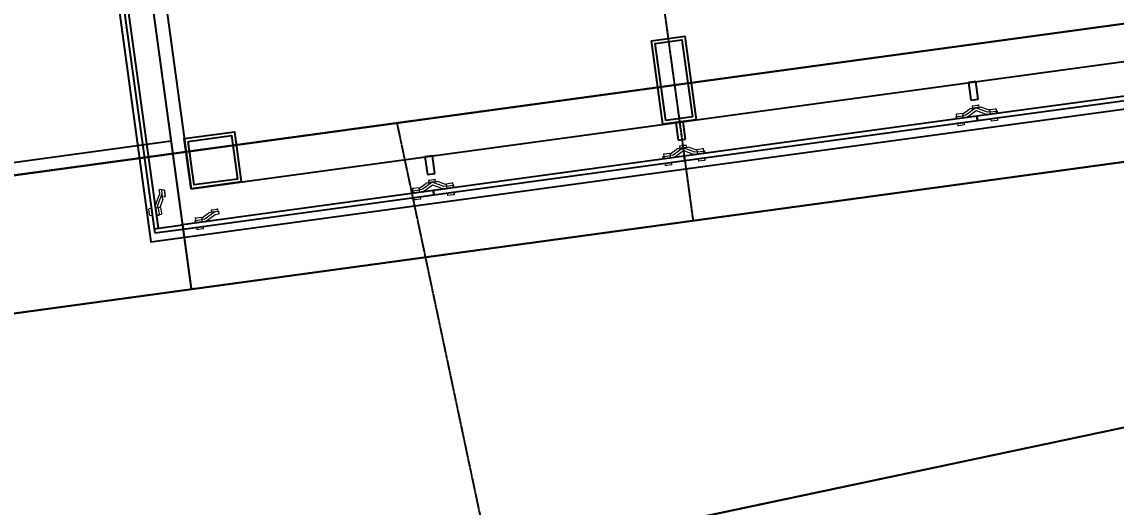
# Model space of a CAD drawing. Header units: millimetres. Extents: x 11669738 to 11859441, y -6222081 to -6069093.
# Drawn here: x 11682359 to 11688841, y -6113067 to -6110190 of the extents above; entities that cross this region are included whole.
import ezdxf

# ---------------------------------------------------------------- set-up
doc = ezdxf.new("R2010")
doc.units = ezdxf.units.MM
doc.linetypes.add('E-RG-1F$0$$0$DOTE', pattern=[2.42, 2, -0.2, 0.02, -0.2])
for name, color, linetype in [('A—轴线、尺寸', 1, 'Continuous'), ('A—门窗', 135, 'Continuous'), ('轴线100', 1, 'Continuous')]:
    doc.layers.add(name, color=color, linetype=linetype)
doc.layers.add('E2-RI-4F$0$A-GLAZ', color=6, linetype='Continuous', lineweight=5)
doc.styles.add('ARIAL', font='SIMYOU.TTF', dxfattribs={"width": 0.9})
doc.dimstyles.new('200', dxfattribs={"dimscale": 200, "dimtxt": 2.5, "dimasz": 2, "dimexe": 1, "dimexo": 1, "dimgap": 0.8, "dimtad": 1, "dimdec": 0, "dimdsep": 46, "dimtxsty": 'ARIAL', "dimblk1": 'ARCHTICK', "dimblk2": 'ARCHTICK', "dimsah": 1, "dimcen": -0.9, "dimdle": 1, "dimclrd": 256, "dimclre": 256, "dimclrt": 40, "dimaunit": 1, "dimadec": 0, "dimazin": 0, "dimtfac": 0.35, "dimtdec": 0, "dimtix": 1, "dimtmove": 2, "dimatfit": 3, "dimldrblk": 'ARCHTICK', "dimfxl": 0, "dimtvp": 0.8, "dimtolj": 1, "dimtzin": 0, "dimarcsym": 0})
doc.dimstyles.new('副本 100', dxfattribs={"dimscale": 100, "dimtxt": 2.5, "dimasz": 2, "dimexe": 1, "dimexo": 1, "dimgap": 0.8, "dimtad": 1, "dimdec": 0, "dimdsep": 46, "dimtxsty": 'ARIAL', "dimblk1": 'ARCHTICK', "dimblk2": 'ARCHTICK', "dimsah": 1, "dimcen": -0.9, "dimdle": 1, "dimclrd": 256, "dimclre": 256, "dimclrt": 40, "dimaunit": 1, "dimadec": 0, "dimazin": 0, "dimtfac": 0.35, "dimtdec": 0, "dimtix": 1, "dimtmove": 2, "dimatfit": 3, "dimldrblk": 'ARCHTICK', "dimfxl": 0, "dimtvp": 0.8, "dimtolj": 1, "dimtzin": 0, "dimarcsym": 0})

# ---------------------------------------------------------------- blocks, each defined once
blk = doc.blocks.new('_ArchTick')
at = {"color": 0, "linetype": 'ByBlock', "const_width": 0.4}
blk.add_lwpolyline([(-0.5, -0.5), (0.5, 0.5)], dxfattribs=at)
blk = doc.blocks.new('*D170')
at = {"layer": 'A—轴线、尺寸', "linetype": 'ByBlock', "lineweight": -2}
blk.add_line((11680261.7, -6112193.5), (11675664.4, -6112827.4), dxfattribs=at)
blk.add_arc((11710508, -6108023), 34973.3, 187.85083, 191.95265, dxfattribs=at)
at = {"layer": 'Defpoints', "color": 0, "linetype": 'ByBlock'}
for p in [(11707696.4, -6108410.6), (11706162.6, -6108942.8), (11680459.8, -6112166.2), (11675986.4, -6113625.4), (11674819, -6115578.1)]:
    blk.add_point(p, dxfattribs=at)
at = {"layer": 'A—轴线、尺寸', "linetype": 'ByBlock', "lineweight": -2, "yscale": 400, "zscale": 400}
for p, xscale, rotation in [((11675862.6, -6112800.1), 400.0000000000001, 97.85083486028405), ((11676293, -6115266), 400, 281.9526484755137)]:
    blk.add_blockref('_ArchTick', p, dxfattribs=dict(at, xscale=xscale, rotation=rotation))
at = {"layer": 'A—轴线、尺寸', "color": 40, "linetype": 'ByBlock', "insert": (11676459.6, -6113966.4), "char_height": 500, "attachment_point": 5, "rotation": 279.90174, "style": 'ARIAL'}
blk.add_mtext('\\A1;4°', dxfattribs=at)
blk = doc.blocks.new('*D342')
at = {"layer": 'Defpoints', "color": 0, "linetype": 'ByBlock'}
for p in [(11707140.8, -6108524.5), (11705607, -6109056.7), (11679691.3, -6112276.5), (11676978.9, -6113463.7), (11675012, -6115533.5)]:
    blk.add_point(p, dxfattribs=at)
at = {"layer": '轴线100', "linetype": 'ByBlock', "lineweight": -2}
blk.add_line((11679592.2, -6112290), (11676760.6, -6112677.1), dxfattribs=at)
blk.add_arc((11709907.4, -6108146.4), 33355.1, 187.78334, 191.95265, dxfattribs=at)
at = {"layer": '轴线100', "linetype": 'ByBlock', "lineweight": -2, "xscale": 200, "yscale": 200, "zscale": 200}
for p, rotation in [((11676859.7, -6112663.5), 97.78334124777794), ((11677275.5, -6115054.3), 281.9526484755114)]:
    blk.add_blockref('_ArchTick', p, dxfattribs=dict(at, rotation=rotation))
at = {"layer": '轴线100', "color": 40, "linetype": 'ByBlock', "insert": (11677247.8, -6113827.6), "char_height": 250, "attachment_point": 5, "rotation": 279.86799, "style": 'ARIAL'}
blk.add_mtext('\\A1;4°', dxfattribs=at)

msp = doc.modelspace()

# ---------------------------------------------------------------- linework, layer by layer
at = {"layer": 'A—轴线、尺寸', "linetype": 'ByBlock'}
for p, q in [((11679433.1, -6083031.5, 0), (11683361.9, -6111775, 0)), ((11785883.7, -6096944.9, 0), (11680724.7, -6111318.7, 0)), ((11679691.3, -6112276.8, 0), (11707140.8, -6108524.8, 0)), ((11705607, -6109057, 0), (11675013.4, -6115533.5, 0)), ((11683242, -6110897.8, 0), (11674454.6, -6112099, 0))]:
    msp.add_line(p, q, dxfattribs=at)
at = {"layer": 'A—门窗'}
for p, q in [((11682928.4, -6109854.5), (11683141.9, -6111416.5)), ((11683167, -6111413.1), (11682953.5, -6109851)), ((11689749.9, -6110513.3), (11688016, -6110750.3)), ((11688019.5, -6110775.5), (11689753.4, -6110538.5)), ((11688016, -6110750.3), (11686282.2, -6110987.3)), ((11686285.6, -6111012.5), (11688019.5, -6110775.5)), ((11688019.5, -6110775.5), (11688016, -6110750.3)), ((11688016, -6110750.3), (11688019.5, -6110775.5)), ((11686276.2, -6110781.3), (11686232.6, -6110787.2)), ((11686232.6, -6110787.2), (11686246.8, -6110891.3)), ((11686290.4, -6110885.3), (11686276.2, -6110781.3)), ((11686246.8, -6110891.3), (11686290.4, -6110885.3)), ((11686282.2, -6110987.3), (11684796, -6111190.4)), ((11684799.4, -6111215.6), (11686285.6, -6111012.5)), ((11686285.6, -6111012.5), (11686282.2, -6110987.3)), ((11686282.2, -6110987.3), (11686285.6, -6111012.5)), ((11684796, -6111190.4), (11683309.8, -6111393.6)), ((11683313.2, -6111418.7), (11684799.4, -6111215.6)), ((11684796, -6111190.4), (11684799.4, -6111215.6)), ((11684799.4, -6111215.6), (11684796, -6111190.4)), ((11683141.9, -6111416.5), (11683309.8, -6111393.6)), ((11683141.9, -6111416.5), (11683167, -6111413.1)), ((11683141.9, -6111416.5), (11683145.3, -6111441.7)), ((11683145.3, -6111441.7), (11683313.2, -6111418.7)), ((11683309.8, -6111393.6), (11683313.2, -6111418.7))]:
    msp.add_line(p, q, dxfattribs=at)
at = {"layer": 'A—门窗', "extrusion": (0, 0, -1)}
for p, q in [((11688010.1, -6110544.1), (11687966.5, -6110550)), ((11687966.5, -6110550), (11687980.7, -6110654.2)), ((11688024.3, -6110648.2), (11688010.1, -6110544.1)), ((11687980.7, -6110654.2), (11688024.3, -6110648.2)), ((11684790, -6110984.2), (11684746.4, -6110990.2)), ((11684746.4, -6110990.2), (11684760.6, -6111094.3)), ((11684804.2, -6111088.4), (11684790, -6110984.2)), ((11684760.6, -6111094.3), (11684804.2, -6111088.4))]:
    msp.add_line(p, q, dxfattribs=at)
at = {"layer": 'A—门窗'}
msp.add_lwpolyline([(11680833.5, -6094750.3), (11683122.3, -6111495.3), (11702888.2, -6108793.6)], dxfattribs=at)
at = {"layer": 'A—门窗', "elevation": 0}
for points in [[(11681148.4, -6094990.2), (11683361.3, -6111179.5), (11700224.5, -6108874.5)], [(11686155.3, -6110797.6), (11686087.6, -6110302.2), (11686285.7, -6110275.1), (11686353.5, -6110770.5), (11686155.3, -6110797.6)]]:
    msp.add_lwpolyline(points, dxfattribs=at)
for points in [[(11686172.4, -6110775.1), (11686110.1, -6110319.3), (11686268.6, -6110297.6), (11686330.9, -6110753.4)], [(11683320.7, -6110882.5), (11683617.9, -6110841.8), (11683658.5, -6111139.1), (11683361.3, -6111179.7)], [(11683343.2, -6110899.6), (11683600.8, -6110864.4), (11683636, -6111122), (11683378.4, -6111157.2)]]:
    msp.add_lwpolyline(points, close=True, dxfattribs=at)
at = {"layer": 'E2-RI-4F$0$A-GLAZ', "color": 8}
for p, q in [((11687933.2, -6110735.5), (11687974.2, -6110705.5)), ((11687933.2, -6110735.5), (11687974.2, -6110705.5)), ((11688009.3, -6110700.8), (11687949.9, -6110744.1)), ((11688009.3, -6110700.8), (11687949.9, -6110744.1)), ((11688009.3, -6110700.8), (11687974.2, -6110705.5)), ((11688009.3, -6110700.8), (11687974.2, -6110705.5)), ((11687991.8, -6110703.2), (11687974.2, -6110705.5)), ((11687991.8, -6110703.2), (11687974.2, -6110705.5)), ((11687984.5, -6110704.1), (11687985, -6110708.1)), ((11687984.5, -6110704.1), (11687985, -6110708.1)), ((11687984.5, -6110704.1), (11687985, -6110708.1)), ((11687984.5, -6110704.1), (11687985, -6110708.1)), ((11687987.4, -6110688.6), (11688021.2, -6110684)), ((11687987.4, -6110688.6), (11688021.2, -6110684)), ((11687987.4, -6110688.6), (11688021.2, -6110684)), ((11687987.4, -6110688.6), (11688021.2, -6110684)), ((11687987.4, -6110688.6), (11687993.2, -6110687.8)), ((11687987.4, -6110688.6), (11687993.2, -6110687.8)), ((11687987.4, -6110688.6), (11687993.2, -6110687.8)), ((11687987.4, -6110688.6), (11687993.2, -6110687.8)), ((11687987.4, -6110688.6), (11687989.5, -6110703.5)), ((11687987.4, -6110688.6), (11687989.5, -6110703.5)), ((11687987.4, -6110688.6), (11687989.5, -6110703.5)), ((11687987.4, -6110688.6), (11687989.5, -6110703.5)), ((11687987.4, -6110688.6), (11687989.5, -6110703.5)), ((11687987.4, -6110688.6), (11687989.5, -6110703.5)), ((11687987.4, -6110688.6), (11687989.5, -6110703.5)), ((11687987.4, -6110688.6), (11687989.5, -6110703.5)), ((11688009.3, -6110700.8), (11687991.8, -6110703.2)), ((11688009.3, -6110700.8), (11687991.8, -6110703.2)), ((11687993.2, -6110687.8), (11688027.1, -6110683.2)), ((11687993.2, -6110687.8), (11688027.1, -6110683.2)), ((11687993.2, -6110687.8), (11688027.1, -6110683.2)), ((11687993.2, -6110687.8), (11688027.1, -6110683.2)), ((11688044.3, -6110696), (11688009.3, -6110700.8)), ((11688044.3, -6110696), (11688009.3, -6110700.8)), ((11688026.8, -6110698.4), (11688009.3, -6110700.8)), ((11688026.8, -6110698.4), (11688009.3, -6110700.8)), ((11688078, -6110726.6), (11688009.3, -6110700.8)), ((11688078, -6110726.6), (11688009.3, -6110700.8)), ((11688021.2, -6110684), (11688027.1, -6110683.2)), ((11688021.2, -6110684), (11688027.1, -6110683.2)), ((11688021.2, -6110684), (11688027.1, -6110683.2)), ((11688021.2, -6110684), (11688027.1, -6110683.2)), ((11688044.3, -6110696), (11688026.8, -6110698.4)), ((11688044.3, -6110696), (11688026.8, -6110698.4)), ((11688029.1, -6110698), (11688027.1, -6110683.2)), ((11688029.1, -6110698), (11688027.1, -6110683.2)), ((11688029.1, -6110698), (11688027.1, -6110683.2)), ((11688029.1, -6110698), (11688027.1, -6110683.2)), ((11688029.1, -6110698), (11688027.1, -6110683.2)), ((11688029.1, -6110698), (11688027.1, -6110683.2)), ((11688029.1, -6110698), (11688027.1, -6110683.2)), ((11688029.1, -6110698), (11688027.1, -6110683.2)), ((11688034.6, -6110701.3), (11688034, -6110697.4)), ((11688034.6, -6110701.3), (11688034, -6110697.4)), ((11688034.6, -6110701.3), (11688034, -6110697.4)), ((11688034.6, -6110701.3), (11688034, -6110697.4)), ((11688044.3, -6110696), (11688091.8, -6110713.8)), ((11688044.3, -6110696), (11688091.8, -6110713.8)), ((11688091.2, -6110709.6), (11688125.1, -6110705)), ((11688091.2, -6110709.6), (11688125.1, -6110705)), ((11688091.2, -6110709.6), (11688095.3, -6110739.5)), ((11688091.2, -6110709.6), (11688095.3, -6110739.5)), ((11688125.1, -6110705), (11688130.9, -6110704.2)), ((11688125.1, -6110705), (11688130.9, -6110704.2)), ((11688134.9, -6110734), (11688130.9, -6110704.2)), ((11688134.9, -6110734), (11688130.9, -6110704.2)), ((11687890.1, -6110752.3), (11687897.4, -6110751.3)), ((11687890.1, -6110752.3), (11687897.4, -6110751.3)), ((11687890.1, -6110752.3), (11687892.2, -6110767.2)), ((11687890.1, -6110752.3), (11687892.2, -6110767.2)), ((11687893.1, -6110736.7), (11687898.9, -6110735.9)), ((11687893.1, -6110736.7), (11687898.9, -6110735.9)), ((11687893.1, -6110736.7), (11687897.1, -6110766.5)), ((11687893.1, -6110736.7), (11687897.1, -6110766.5)), ((11687897.4, -6110751.3), (11687932.4, -6110746.5)), ((11687897.4, -6110751.3), (11687932.4, -6110746.5)), ((11687898.9, -6110735.9), (11687932.7, -6110731.3)), ((11687898.9, -6110735.9), (11687932.7, -6110731.3)), ((11687949.9, -6110744.1), (11687932.4, -6110746.5)), ((11687949.9, -6110744.1), (11687932.4, -6110746.5)), ((11687936.8, -6110761.1), (11687932.7, -6110731.3)), ((11687936.8, -6110761.1), (11687932.7, -6110731.3)), ((11687952, -6110759.1), (11688011.3, -6110715.6)), ((11687952, -6110759.1), (11688011.3, -6110715.6)), ((11688011.3, -6110715.6), (11688080.1, -6110741.5)), ((11688011.3, -6110715.6), (11688080.1, -6110741.5)), ((11688095.6, -6110724.2), (11688078, -6110726.6)), ((11688095.6, -6110724.2), (11688078, -6110726.6)), ((11688095.6, -6110724.2), (11688130.6, -6110719.4)), ((11688095.6, -6110724.2), (11688130.6, -6110719.4)), ((11688098.7, -6110764.6), (11688100.8, -6110779.5)), ((11688098.7, -6110764.6), (11688100.8, -6110779.5)), ((11688134.6, -6110774.9), (11688100.8, -6110779.5)), ((11688134.6, -6110774.9), (11688100.8, -6110779.5)), ((11688130.6, -6110719.4), (11688137.8, -6110718.4)), ((11688130.6, -6110719.4), (11688137.8, -6110718.4)), ((11688140.4, -6110774.1), (11688134.6, -6110774.9)), ((11688140.4, -6110774.1), (11688134.6, -6110774.9)), ((11688139.9, -6110733.4), (11688137.8, -6110718.4)), ((11688139.9, -6110733.4), (11688137.8, -6110718.4)), ((11688140.4, -6110774.1), (11688138.4, -6110759.2)), ((11688140.4, -6110774.1), (11688138.4, -6110759.2)), ((11687900.6, -6110791.7), (11687902.6, -6110806.6)), ((11687900.6, -6110791.7), (11687902.6, -6110806.6)), ((11687908.4, -6110805.8), (11687902.6, -6110806.6)), ((11687908.4, -6110805.8), (11687902.6, -6110806.6)), ((11687942.2, -6110801.2), (11687908.4, -6110805.8)), ((11687942.2, -6110801.2), (11687908.4, -6110805.8)), ((11687942.2, -6110801.2), (11687940.2, -6110786.3)), ((11687942.2, -6110801.2), (11687940.2, -6110786.3)), ((11686159.2, -6110973.7), (11686165, -6110972.9)), ((11686159.2, -6110973.7), (11686165, -6110972.9)), ((11686159.2, -6110973.7), (11686163.3, -6111003.5)), ((11686159.2, -6110973.7), (11686163.3, -6111003.5)), ((11686165, -6110972.9), (11686198.8, -6110968.3)), ((11686165, -6110972.9), (11686198.8, -6110968.3)), ((11686202.9, -6110998.1), (11686198.8, -6110968.3)), ((11686202.9, -6110998.1), (11686198.8, -6110968.3)), ((11686199.4, -6110972.5), (11686240.4, -6110942.5)), ((11686199.4, -6110972.5), (11686240.4, -6110942.5)), ((11686275.4, -6110937.8), (11686216.1, -6110981.1)), ((11686275.4, -6110937.8), (11686216.1, -6110981.1)), ((11686218.1, -6110996), (11686277.4, -6110952.6)), ((11686218.1, -6110996), (11686277.4, -6110952.6)), ((11686275.4, -6110937.8), (11686240.4, -6110942.5)), ((11686275.4, -6110937.8), (11686240.4, -6110942.5)), ((11686257.9, -6110940.1), (11686240.4, -6110942.5)), ((11686257.9, -6110940.1), (11686240.4, -6110942.5)), ((11686250.6, -6110941.1), (11686251.2, -6110945.1)), ((11686250.6, -6110941.1), (11686251.2, -6110945.1)), ((11686250.6, -6110941.1), (11686251.2, -6110945.1)), ((11686250.6, -6110941.1), (11686251.2, -6110945.1)), ((11686253.5, -6110925.6), (11686287.4, -6110921)), ((11686253.5, -6110925.6), (11686287.4, -6110921)), ((11686253.5, -6110925.6), (11686287.4, -6110921)), ((11686253.5, -6110925.6), (11686287.4, -6110921)), ((11686253.5, -6110925.6), (11686259.3, -6110924.8)), ((11686253.5, -6110925.6), (11686259.3, -6110924.8)), ((11686253.5, -6110925.6), (11686259.3, -6110924.8)), ((11686253.5, -6110925.6), (11686259.3, -6110924.8)), ((11686253.5, -6110925.6), (11686255.6, -6110940.5)), ((11686253.5, -6110925.6), (11686255.6, -6110940.5)), ((11686253.5, -6110925.6), (11686255.6, -6110940.5)), ((11686253.5, -6110925.6), (11686255.6, -6110940.5)), ((11686253.5, -6110925.6), (11686255.6, -6110940.5)), ((11686253.5, -6110925.6), (11686255.6, -6110940.5)), ((11686253.5, -6110925.6), (11686255.6, -6110940.5)), ((11686253.5, -6110925.6), (11686255.6, -6110940.5)), ((11686275.4, -6110937.8), (11686257.9, -6110940.1)), ((11686275.4, -6110937.8), (11686257.9, -6110940.1)), ((11686259.3, -6110924.8), (11686293.2, -6110920.2)), ((11686259.3, -6110924.8), (11686293.2, -6110920.2)), ((11686259.3, -6110924.8), (11686293.2, -6110920.2)), ((11686259.3, -6110924.8), (11686293.2, -6110920.2)), ((11686310.4, -6110933), (11686275.4, -6110937.8)), ((11686310.4, -6110933), (11686275.4, -6110937.8)), ((11686292.9, -6110935.4), (11686275.4, -6110937.8)), ((11686292.9, -6110935.4), (11686275.4, -6110937.8)), ((11686344.2, -6110963.6), (11686275.4, -6110937.8)), ((11686344.2, -6110963.6), (11686275.4, -6110937.8)), ((11686277.4, -6110952.6), (11686346.2, -6110978.5)), ((11686277.4, -6110952.6), (11686346.2, -6110978.5)), ((11686287.4, -6110921), (11686293.2, -6110920.2)), ((11686287.4, -6110921), (11686293.2, -6110920.2)), ((11686287.4, -6110921), (11686293.2, -6110920.2)), ((11686287.4, -6110921), (11686293.2, -6110920.2)), ((11686310.4, -6110933), (11686292.9, -6110935.4)), ((11686310.4, -6110933), (11686292.9, -6110935.4)), ((11686295.2, -6110935), (11686293.2, -6110920.2)), ((11686295.2, -6110935), (11686293.2, -6110920.2)), ((11686295.2, -6110935), (11686293.2, -6110920.2)), ((11686295.2, -6110935), (11686293.2, -6110920.2)), ((11686295.2, -6110935), (11686293.2, -6110920.2)), ((11686295.2, -6110935), (11686293.2, -6110920.2)), ((11686295.2, -6110935), (11686293.2, -6110920.2)), ((11686295.2, -6110935), (11686293.2, -6110920.2)), ((11686300.7, -6110938.3), (11686300.2, -6110934.4)), ((11686300.7, -6110938.3), (11686300.2, -6110934.4)), ((11686300.7, -6110938.3), (11686300.2, -6110934.4)), ((11686300.7, -6110938.3), (11686300.2, -6110934.4)), ((11686310.4, -6110933), (11686358, -6110950.8)), ((11686310.4, -6110933), (11686358, -6110950.8)), ((11686361.7, -6110961.2), (11686344.2, -6110963.6)), ((11686361.7, -6110961.2), (11686344.2, -6110963.6)), ((11686357.3, -6110946.6), (11686391.2, -6110942)), ((11686357.3, -6110946.6), (11686391.2, -6110942)), ((11686357.3, -6110946.6), (11686361.4, -6110976.5)), ((11686357.3, -6110946.6), (11686361.4, -6110976.5)), ((11686361.7, -6110961.2), (11686396.7, -6110956.4)), ((11686361.7, -6110961.2), (11686396.7, -6110956.4)), ((11686391.2, -6110942), (11686397, -6110941.2)), ((11686391.2, -6110942), (11686397, -6110941.2)), ((11686396.7, -6110956.4), (11686404, -6110955.4)), ((11686396.7, -6110956.4), (11686404, -6110955.4)), ((11686401.1, -6110971), (11686397, -6110941.2)), ((11686401.1, -6110971), (11686397, -6110941.2)), ((11686406, -6110970.4), (11686404, -6110955.4)), ((11686406, -6110970.4), (11686404, -6110955.4)), ((11686156.3, -6110989.3), (11686163.5, -6110988.3)), ((11686156.3, -6110989.3), (11686163.5, -6110988.3)), ((11686156.3, -6110989.3), (11686158.3, -6111004.2)), ((11686156.3, -6110989.3), (11686158.3, -6111004.2)), ((11686163.5, -6110988.3), (11686198.6, -6110983.5)), ((11686163.5, -6110988.3), (11686198.6, -6110983.5)), ((11686166.7, -6111028.7), (11686168.7, -6111043.6)), ((11686166.7, -6111028.7), (11686168.7, -6111043.6)), ((11686208.4, -6111038.2), (11686174.5, -6111042.8)), ((11686208.4, -6111038.2), (11686174.5, -6111042.8)), ((11686216.1, -6110981.1), (11686198.6, -6110983.5)), ((11686216.1, -6110981.1), (11686198.6, -6110983.5)), ((11686208.4, -6111038.2), (11686206.3, -6111023.3)), ((11686208.4, -6111038.2), (11686206.3, -6111023.3)), ((11686364.9, -6111001.6), (11686366.9, -6111016.5)), ((11686364.9, -6111001.6), (11686366.9, -6111016.5)), ((11686400.7, -6111011.9), (11686366.9, -6111016.5)), ((11686400.7, -6111011.9), (11686366.9, -6111016.5)), ((11686406.5, -6111011.1), (11686400.7, -6111011.9)), ((11686406.5, -6111011.1), (11686400.7, -6111011.9)), ((11686406.5, -6111011.1), (11686404.5, -6110996.2)), ((11686406.5, -6111011.1), (11686404.5, -6110996.2)), ((11686174.5, -6111042.8), (11686168.7, -6111043.6)), ((11686174.5, -6111042.8), (11686168.7, -6111043.6)), ((11684713.2, -6111175.6), (11684754.2, -6111145.7)), ((11684713.2, -6111175.6), (11684754.2, -6111145.7)), ((11684789.2, -6111140.9), (11684729.9, -6111184.2)), ((11684789.2, -6111140.9), (11684729.9, -6111184.2)), ((11684731.9, -6111199.2), (11684791.2, -6111155.8)), ((11684731.9, -6111199.2), (11684791.2, -6111155.8)), ((11684789.2, -6111140.9), (11684754.2, -6111145.7)), ((11684789.2, -6111140.9), (11684754.2, -6111145.7)), ((11684771.7, -6111143.3), (11684754.2, -6111145.7)), ((11684771.7, -6111143.3), (11684754.2, -6111145.7)), ((11684764.4, -6111144.3), (11684765, -6111148.3)), ((11684764.4, -6111144.3), (11684765, -6111148.3)), ((11684764.4, -6111144.3), (11684765, -6111148.3)), ((11684764.4, -6111144.3), (11684765, -6111148.3)), ((11684767.4, -6111128.7), (11684801.2, -6111124.1)), ((11684767.4, -6111128.7), (11684801.2, -6111124.1)), ((11684767.4, -6111128.7), (11684801.2, -6111124.1)), ((11684767.4, -6111128.7), (11684801.2, -6111124.1)), ((11684767.4, -6111128.7), (11684773.2, -6111128)), ((11684767.4, -6111128.7), (11684773.2, -6111128)), ((11684767.4, -6111128.7), (11684773.2, -6111128)), ((11684767.4, -6111128.7), (11684773.2, -6111128)), ((11684767.4, -6111128.7), (11684769.4, -6111143.6)), ((11684767.4, -6111128.7), (11684769.4, -6111143.6)), ((11684767.4, -6111128.7), (11684769.4, -6111143.6)), ((11684767.4, -6111128.7), (11684769.4, -6111143.6)), ((11684767.4, -6111128.7), (11684769.4, -6111143.6)), ((11684767.4, -6111128.7), (11684769.4, -6111143.6)), ((11684767.4, -6111128.7), (11684769.4, -6111143.6)), ((11684767.4, -6111128.7), (11684769.4, -6111143.6)), ((11684789.2, -6111140.9), (11684771.7, -6111143.3)), ((11684789.2, -6111140.9), (11684771.7, -6111143.3)), ((11684773.2, -6111128), (11684807, -6111123.3)), ((11684773.2, -6111128), (11684807, -6111123.3)), ((11684773.2, -6111128), (11684807, -6111123.3)), ((11684773.2, -6111128), (11684807, -6111123.3)), ((11684824.2, -6111136.1), (11684789.2, -6111140.9)), ((11684824.2, -6111136.1), (11684789.2, -6111140.9)), ((11684806.7, -6111138.5), (11684789.2, -6111140.9)), ((11684806.7, -6111138.5), (11684789.2, -6111140.9)), ((11684858, -6111166.7), (11684789.2, -6111140.9)), ((11684858, -6111166.7), (11684789.2, -6111140.9)), ((11684791.2, -6111155.8), (11684860, -6111181.7)), ((11684791.2, -6111155.8), (11684860, -6111181.7)), ((11684801.2, -6111124.1), (11684807, -6111123.3)), ((11684801.2, -6111124.1), (11684807, -6111123.3)), ((11684801.2, -6111124.1), (11684807, -6111123.3)), ((11684801.2, -6111124.1), (11684807, -6111123.3)), ((11684824.2, -6111136.1), (11684806.7, -6111138.5)), ((11684824.2, -6111136.1), (11684806.7, -6111138.5)), ((11684809, -6111138.2), (11684807, -6111123.3)), ((11684809, -6111138.2), (11684807, -6111123.3)), ((11684809, -6111138.2), (11684807, -6111123.3)), ((11684809, -6111138.2), (11684807, -6111123.3)), ((11684809, -6111138.2), (11684807, -6111123.3)), ((11684809, -6111138.2), (11684807, -6111123.3)), ((11684809, -6111138.2), (11684807, -6111123.3)), ((11684809, -6111138.2), (11684807, -6111123.3)), ((11684814.5, -6111141.5), (11684814, -6111137.5)), ((11684814.5, -6111141.5), (11684814, -6111137.5)), ((11684814.5, -6111141.5), (11684814, -6111137.5)), ((11684814.5, -6111141.5), (11684814, -6111137.5)), ((11684824.2, -6111136.1), (11684871.8, -6111154)), ((11684824.2, -6111136.1), (11684871.8, -6111154)), ((11684875.5, -6111164.3), (11684858, -6111166.7)), ((11684875.5, -6111164.3), (11684858, -6111166.7)), ((11684871.2, -6111149.8), (11684905, -6111145.2)), ((11684871.2, -6111149.8), (11684905, -6111145.2)), ((11684871.2, -6111149.8), (11684875.2, -6111179.6)), ((11684871.2, -6111149.8), (11684875.2, -6111179.6)), ((11684875.5, -6111164.3), (11684910.5, -6111159.5)), ((11684875.5, -6111164.3), (11684910.5, -6111159.5)), ((11684905, -6111145.2), (11684910.8, -6111144.4)), ((11684905, -6111145.2), (11684910.8, -6111144.4)), ((11684910.5, -6111159.5), (11684917.8, -6111158.5)), ((11684910.5, -6111159.5), (11684917.8, -6111158.5)), ((11684914.9, -6111174.2), (11684910.8, -6111144.4)), ((11684914.9, -6111174.2), (11684910.8, -6111144.4)), ((11684919.8, -6111173.5), (11684917.8, -6111158.5)), ((11684919.8, -6111173.5), (11684917.8, -6111158.5)), ((11683174.6, -6111210.2), (11683148.7, -6111279)), ((11683163.7, -6111276.9), (11683189.5, -6111208.2)), ((11683186.1, -6111183.4), (11683171.2, -6111185.4)), ((11683186.1, -6111183.4), (11683171.2, -6111185.4)), ((11683172.2, -6111192.7), (11683171.2, -6111185.4)), ((11683172.2, -6111192.7), (11683171.2, -6111185.4)), ((11683172.2, -6111192.7), (11683174.6, -6111210.2)), ((11683186.1, -6111183.4), (11683187.1, -6111190.6)), ((11683186.1, -6111183.4), (11683187.1, -6111190.6)), ((11683201.6, -6111186.3), (11683186.8, -6111188.3)), ((11683201.6, -6111186.3), (11683186.8, -6111188.3)), ((11683189.5, -6111208.2), (11683187.1, -6111190.6)), ((11683194.3, -6111243.2), (11683189.5, -6111208.2)), ((11683194.3, -6111243.2), (11683191.9, -6111225.7)), ((11683192.2, -6111228), (11683207.1, -6111225.9)), ((11683192.2, -6111228), (11683207.1, -6111225.9)), ((11683201.6, -6111186.3), (11683202.4, -6111192.1)), ((11683201.6, -6111186.3), (11683206.3, -6111220.1)), ((11683202.4, -6111192.1), (11683207.1, -6111225.9)), ((11683206.3, -6111220.1), (11683207.1, -6111225.9)), ((11684670.1, -6111192.4), (11684677.3, -6111191.4)), ((11684670.1, -6111192.4), (11684677.3, -6111191.4)), ((11684670.1, -6111192.4), (11684672.1, -6111207.4)), ((11684670.1, -6111192.4), (11684672.1, -6111207.4)), ((11684673, -6111176.9), (11684678.8, -6111176.1)), ((11684673, -6111176.9), (11684678.8, -6111176.1)), ((11684673, -6111176.9), (11684677.1, -6111206.7)), ((11684673, -6111176.9), (11684677.1, -6111206.7)), ((11684677.3, -6111191.4), (11684712.4, -6111186.6)), ((11684677.3, -6111191.4), (11684712.4, -6111186.6)), ((11684678.8, -6111176.1), (11684712.6, -6111171.4)), ((11684678.8, -6111176.1), (11684712.6, -6111171.4)), ((11684680.5, -6111231.9), (11684682.6, -6111246.7)), ((11684680.5, -6111231.9), (11684682.6, -6111246.7)), ((11684729.9, -6111184.2), (11684712.4, -6111186.6)), ((11684729.9, -6111184.2), (11684712.4, -6111186.6)), ((11684716.7, -6111201.3), (11684712.6, -6111171.4)), ((11684716.7, -6111201.3), (11684712.6, -6111171.4)), ((11684722.2, -6111241.3), (11684720.2, -6111226.4)), ((11684722.2, -6111241.3), (11684720.2, -6111226.4)), ((11684878.7, -6111204.8), (11684880.7, -6111219.6)), ((11684878.7, -6111204.8), (11684880.7, -6111219.6)), ((11684914.5, -6111215), (11684880.7, -6111219.6)), ((11684914.5, -6111215), (11684880.7, -6111219.6)), ((11684920.3, -6111214.2), (11684914.5, -6111215)), ((11684920.3, -6111214.2), (11684914.5, -6111215)), ((11684920.3, -6111214.2), (11684918.3, -6111199.4)), ((11684920.3, -6111214.2), (11684918.3, -6111199.4)), ((11683125.6, -6111297.6), (11683110.7, -6111299.7)), ((11683180.6, -6111290.1), (11683150.8, -6111294.2)), ((11683166.1, -6111294.5), (11683163.7, -6111276.9)), ((11683166.1, -6111294.5), (11683170.8, -6111329.5)), ((11683194.3, -6111243.2), (11683176.4, -6111290.7)), ((11683180.6, -6111290.1), (11683185.2, -6111323.9)), ((11684688.4, -6111245.9), (11684682.6, -6111246.7)), ((11684688.4, -6111245.9), (11684682.6, -6111246.7)), ((11684722.2, -6111241.3), (11684688.4, -6111245.9)), ((11684722.2, -6111241.3), (11684688.4, -6111245.9)), ((11683115.4, -6111333.5), (11683110.7, -6111299.7)), ((11683116.2, -6111339.3), (11683115.4, -6111333.5)), ((11683116.2, -6111339.3), (11683131, -6111337.3)), ((11683156.2, -6111333.8), (11683186, -6111329.8)), ((11683156.9, -6111338.8), (11683171.8, -6111336.7)), ((11683170.8, -6111329.5), (11683171.8, -6111336.7)), ((11683185.2, -6111323.9), (11683186, -6111329.8)), ((11683385, -6111352.9), (11683390.8, -6111352.1)), ((11683385, -6111352.9), (11683389.1, -6111382.7)), ((11683389.3, -6111367.5), (11683424.3, -6111362.7)), ((11683390.8, -6111352.1), (11683424.6, -6111347.5)), ((11683441.9, -6111360.3), (11683424.3, -6111362.7)), ((11683428.7, -6111377.3), (11683424.6, -6111347.5)), ((11683425.2, -6111351.7), (11683466.2, -6111321.7)), ((11683501.2, -6111317), (11683441.9, -6111360.3)), ((11683443.9, -6111375.2), (11683503.2, -6111331.8)), ((11683501.2, -6111317), (11683466.2, -6111321.7)), ((11683483.7, -6111319.3), (11683466.2, -6111321.7)), ((11683479.3, -6111304.8), (11683513.2, -6111300.2)), ((11683479.3, -6111304.8), (11683485.1, -6111304)), ((11683479.3, -6111304.8), (11683481.4, -6111319.7)), ((11683479.3, -6111304.8), (11683481.4, -6111319.7)), ((11683485.1, -6111304), (11683519, -6111299.4)), ((11683518.7, -6111314.6), (11683501.2, -6111317)), ((11683503.2, -6111331.8), (11683520.7, -6111329.4)), ((11683513.2, -6111300.2), (11683519, -6111299.4)), ((11683518.7, -6111314.6), (11683526, -6111313.6)), ((11683518.7, -6111314.6), (11683526, -6111313.6)), ((11683521, -6111314.2), (11683519, -6111299.4)), ((11683521, -6111314.2), (11683519, -6111299.4)), ((11683528, -6111328.4), (11683520.7, -6111329.4)), ((11683528, -6111328.4), (11683520.7, -6111329.4)), ((11683528, -6111328.4), (11683526, -6111313.6)), ((11683528, -6111328.4), (11683526, -6111313.6)), ((11683382.1, -6111368.5), (11683389.3, -6111367.5)), ((11683382.1, -6111368.5), (11683384.1, -6111383.4)), ((11683392.5, -6111407.9), (11683394.5, -6111422.8)), ((11683400.3, -6111422), (11683394.5, -6111422.8)), ((11683434.2, -6111417.4), (11683400.3, -6111422)), ((11683434.2, -6111417.4), (11683432.1, -6111402.5))]:
    msp.add_line(p, q, dxfattribs=at)
at = {"layer": '轴线100', "linetype": 'E-RG-1F$0$$0$DOTE'}
for p, q in [((11682405.4, -6082625, 0), (11686334.3, -6111368.5, 0)), ((11679433, -6083031.3, 0), (11683361.9, -6111774.8, 0)), ((11777329.9, -6098113.2, 0), (11674464.8, -6112173.4, 0)), ((11679691.3, -6112276.5, 0), (11707140.8, -6108524.5, 0)), ((11705607, -6109056.7, 0), (11675013.3, -6115533.2, 0)), ((11685132.4, -6113391.1, 0), (11684581.9, -6110790.4, 0))]:
    msp.add_line(p, q, dxfattribs=at)

# ---------------------------------------------------------------- dimensions: what is measured, and where the dimension line sits
at = {"layer": 'A—轴线、尺寸', "linetype": 'ByBlock'}
dim = msp.add_angular_dim_2l(base=(11675986.4, -6113625.4), line1=((11706162.6, -6108942.8, 0), (11674819, -6115578.1, 0)), line2=((11680459.8, -6112166.2, 0), (11707696.4, -6108410.6, 0)), dimstyle='200', dxfattribs=at)
dim.commit()
dim.dimension.update_dxf_attribs({"geometry": '*D170', "text_midpoint": (11676459.6, -6113966.4, 0)})
at = {"layer": '轴线100', "linetype": 'ByBlock'}
dim = msp.add_angular_dim_2l(base=(11676978.9, -6113463.7), line1=((11705607, -6109056.7, 0), (11675012, -6115533.5, 0)), line2=((11679691.3, -6112276.5, 0), (11707140.8, -6108524.5, 0)), dimstyle='副本 100', dxfattribs=at)
dim.commit()
dim.dimension.update_dxf_attribs({"geometry": '*D342', "text_midpoint": (11677247.8, -6113827.6, 0)})

doc.saveas('drawing.dxf')
